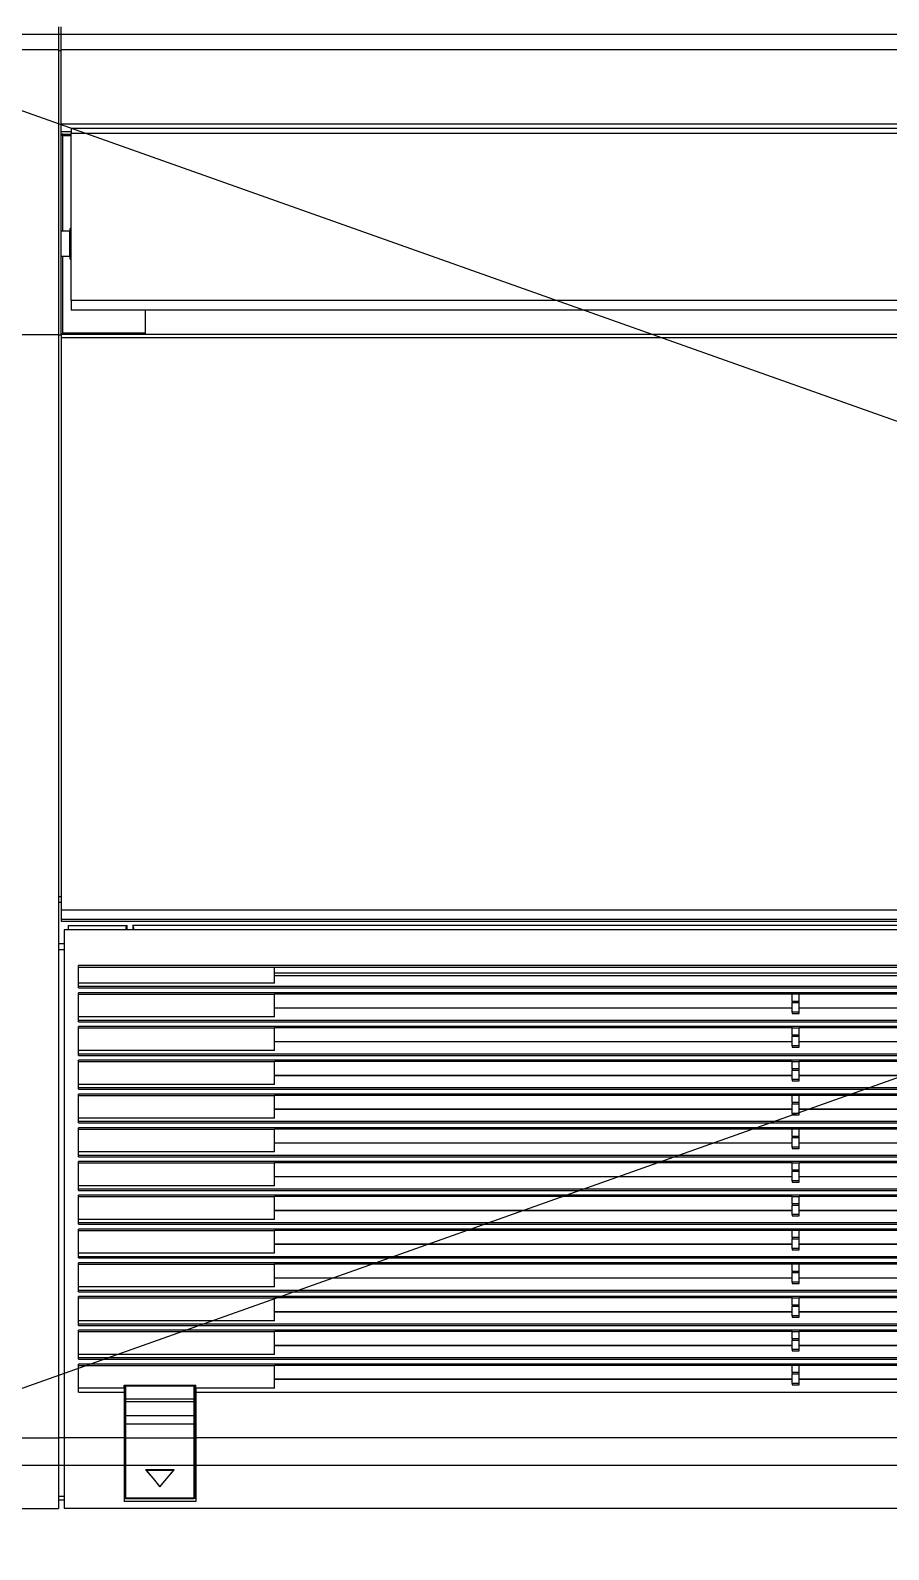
# Model space of a CAD drawing. Header units: millimetres. Extents: x 512 to 764439, y -71 to 559481.
# Drawn here: x 507456 to 507756, y 266164 to 266694 of the extents above; entities that cross this region are included whole.
import ezdxf

# ---------------------------------------------------------------- set-up
doc = ezdxf.new("R2010")
doc.units = ezdxf.units.MM
doc.header["$LTSCALE"] = 50
doc.layers.add('.', color=8, linetype='Continuous')
doc.layers.add('_0', color=7, linetype='Continuous')

# ---------------------------------------------------------------- blocks, each defined once
blk = doc.blocks.new('DFDSF')
at = {"layer": '.', "ltscale": 2, "transparency": 33554559}
h = blk.add_hatch(color=8, dxfattribs=at)
h.dxf.hatch_style = 1
h.paths.add_polyline_path([(338341.24, 81981.08), (336641.24, 81981.08), (336641.24, 81781.08), (337741.24, 81781.08), (337741.24, 80281.08), (336886.24, 80281.08), (336886.24, 80081.08), (337741.24, 80081.08), (337741.24, 75921.08), (337281.24, 75921.08), (337281.24, 75721.08), (337941.24, 75721.08), (337941.24, 76011.08), (338391.24, 76011.08), (338391.24, 76057.98), (338391.24, 76211.08), (337941.24, 76211.08), (337941.24, 80081.08), (338341.24, 80081.08)])
h.paths.add_polyline_path([(338141.24, 80881.08), (337941.24, 80881.08), (337941.24, 81781.08), (338141.24, 81781.08)], flags=16)
h.paths.add_polyline_path([(338141.24, 80681.08), (338141.24, 80281.08), (337941.24, 80281.08), (337941.24, 80681.08)], flags=16)
h.paths.add_polyline_path([(339996.24, 80203.58), (339796.24, 80203.58), (339796.24, 80081.08), (339796.24, 78761.08), (339996.24, 78761.08)])
h.paths.add_polyline_path([(331166.24, 70151.08), (330766.24, 70151.08), (330766.24, 69951.08), (331366.24, 69951.08), (331366.24, 74251.08), (331166.24, 74251.08), (331166.24, 74055.52)])
h.paths.add_polyline_path([(336200.68, 78532.82), (336200.68, 79213.86), (335786.98, 79213.86), (335786.98, 78532.82)], flags=9)
h.paths.add_polyline_path([(333543.07, 77829.64), (334224.11, 77829.64), (334224.11, 78243.33), (333543.07, 78243.33)], flags=9)
h.paths.add_polyline_path([(337703.67, 74502.9), (337703.67, 75183.95), (337289.97, 75183.95), (337289.97, 74502.9)], flags=9)
h.paths.add_polyline_path([(331162.07, 74502.9), (331162.07, 75183.95), (330748.37, 75183.95), (330748.37, 74502.9)], flags=9)
h.paths.add_polyline_path([(336260.64, 76774.42), (336260.64, 77267.02), (335846.94, 77267.02), (335846.94, 76774.42)], flags=9)
h.paths.add_polyline_path([(334913.91, 79384.12), (334913.91, 79876.73), (334500.22, 79876.73), (334500.22, 79384.12)], flags=9)
h.paths.add_polyline_path([(329011.78, 71740.43), (329489.29, 71740.43), (329489.29, 72021.61), (329011.78, 72021.61)], flags=9)
h.paths.add_polyline_path([(336400.93, 79956.38), (336699.32, 79956.38), (336699.32, 80077.5), (336400.93, 80077.5)], flags=9)
h.paths.add_polyline_path([(338695.29, 81081.34), (339421.12, 81081.34), (339421.12, 81298.26), (338695.29, 81298.26)], flags=9)
h.paths.add_polyline_path([(336820.73, 78057.06), (337362.84, 78057.06), (337362.84, 78178.19), (336820.73, 78178.19)], flags=25)
h.paths.add_polyline_path([(332573.54, 80085.67), (332573.54, 80472.68), (332452.41, 80472.68), (332452.41, 80085.67)], flags=9)
h.paths.add_polyline_path([(332681.96, 81037.46), (332681.96, 81616.61), (332452.33, 81616.61), (332452.33, 81037.46)], flags=9)
h.paths.add_polyline_path([(327279.73, 75623.69), (328005.56, 75623.69), (328005.56, 75840.6), (327279.73, 75840.6)], flags=9)
h.paths.add_polyline_path([(334863.28, 79512.14), (336051.66, 79512.14), (336051.66, 79766.86), (334863.28, 79766.86)], flags=9)
h.paths.add_polyline_path([(329176.76, 70568.83), (329756.26, 70568.83), (329756.26, 70804.72), (329176.76, 70804.72)], flags=9)
h.paths.add_polyline_path([(333507.75, 69233.91), (334696.14, 69233.91), (334696.14, 69488.63), (333507.75, 69488.63)], flags=9)
h.paths.add_polyline_path([(340816.64, 69233.91), (342005.02, 69233.91), (342005.02, 69488.63), (340816.64, 69488.63)], flags=9)
h.paths.add_polyline_path([(333634.52, 79165.14), (333999.09, 79165.14), (333999.09, 79348.48), (333634.52, 79348.48)], flags=9)
h.paths.add_polyline_path([(333962.6, 80090.54), (334586.11, 80090.54), (334586.11, 80239.63), (333962.6, 80239.63)], flags=9)
h.paths.add_polyline_path([(334060.9, 75436.51), (335408.1, 75436.51), (335408.1, 75619.86), (334060.9, 75619.86)], flags=9)
h.paths.add_polyline_path([(331366.51, 68772.88), (332548.05, 68772.88), (332548.05, 69008.76), (331366.51, 69008.76)], flags=9)
h.paths.add_polyline_path([(334774.33, 77718.74), (335343.74, 77718.74), (335343.74, 78003.77), (334774.33, 78003.77)], flags=9)
h.paths.add_polyline_path([(335953.65, 79875.26), (336320.9, 79875.26), (336320.9, 80024.35), (335953.65, 80024.35)], flags=9)
h.paths.add_polyline_path([(333460.9, 76854.3), (333764.71, 76854.3), (333764.71, 77007.09), (333460.9, 77007.09)], flags=9)
h.paths.add_polyline_path([(333091.08, 76542.58), (333394.88, 76542.58), (333394.88, 76695.37), (333091.08, 76695.37)], flags=9)
h.paths.add_polyline_path([(332969.79, 79053.3), (333100.67, 79053.3), (333100.67, 79206.08), (332969.79, 79206.08)], flags=9)
h.paths.add_polyline_path([(332884.39, 77770.44), (333188.19, 77770.44), (333188.19, 77923.23), (332884.39, 77923.23)], flags=9)
h.paths.add_polyline_path([(332836.58, 78524.45), (333230.82, 78524.45), (333230.82, 78677.24), (332836.58, 78677.24)], flags=9)
h.paths.add_polyline_path([(329027.39, 69208.3), (329838.73, 69208.3), (329838.73, 69493.32), (329027.39, 69493.32)], flags=9)
h.paths.add_polyline_path([(333408.3, 81268.83), (334219.64, 81268.83), (334219.64, 81553.85), (333408.3, 81553.85)], flags=9)
h.paths.add_polyline_path([(336706.94, 80756.21), (336706.94, 81151.43), (336537.68, 81151.43), (336537.68, 80756.21)], flags=9)
h.paths.add_polyline_path([(336759.64, 81121.64), (336759.64, 81407.74), (336590.39, 81407.74), (336590.39, 81121.64)], flags=9)
h.paths.add_polyline_path([(328331.96, 78371.21), (328331.96, 78766.43), (328162.71, 78766.43), (328162.71, 78371.21)], flags=9)
h.paths.add_polyline_path([(328384.82, 78736.5), (328384.82, 79022.89), (328214.68, 79022.89), (328214.68, 78736.5)], flags=9)
h.paths.add_polyline_path([(338932.42, 71242.57), (339326.66, 71242.57), (339326.66, 71395.36), (338932.42, 71395.36)], flags=9)
h.paths.add_polyline_path([(341434.51, 74226.22), (341828.75, 74226.22), (341828.75, 74379.01), (341434.51, 74379.01)], flags=9)
h.paths.add_polyline_path([(337702.21, 71296.68), (338108.79, 71296.68), (338108.79, 71577.86), (337702.21, 71577.86)], flags=9)
h.paths.add_polyline_path([(340786.34, 71296.68), (341192.92, 71296.68), (341192.92, 71577.86), (340786.34, 71577.86)], flags=9)
h.paths.add_polyline_path([(330938.03, 77966.17), (331344.61, 77966.17), (331344.61, 78247.36), (330938.03, 78247.36)], flags=9)
h.paths.add_polyline_path([(333628.17, 71737.23), (334197.58, 71737.23), (334197.58, 72022.25), (333628.17, 72022.25)], flags=9)
h.paths.add_polyline_path([(327958.18, 69261.85), (328352.42, 69261.85), (328352.42, 69414.63), (327958.18, 69414.63)], flags=9)
h.paths.add_polyline_path([(327409.82, 71898.32), (327804.05, 71898.32), (327804.05, 72051.1), (327409.82, 72051.1)], flags=9)
h.paths.add_polyline_path([(327434.77, 74896.22), (327829.01, 74896.22), (327829.01, 75049), (327434.77, 75049)], flags=9)
h.paths.add_polyline_path([(327440.53, 77323.95), (327756.61, 77323.95), (327756.61, 77476.74), (327440.53, 77476.74)], flags=9)
h.paths.add_polyline_path([(327478.89, 76542.58), (327782.69, 76542.58), (327782.69, 76695.37), (327478.89, 76695.37)], flags=9)
h.paths.add_polyline_path([(341178.28, 75772.24), (341178.28, 75148.47), (341329.64, 75148.47), (341329.64, 75772.24)], flags=9)
h.paths.add_polyline_path([(341233.66, 75866.21), (341233.66, 76261.43), (341064.41, 76261.43), (341064.41, 75866.21)], flags=9)
h.paths.add_polyline_path([(341286.52, 76231.5), (341286.52, 76517.89), (341116.37, 76517.89), (341116.37, 76231.5)], flags=9)
h.paths.add_polyline_path([(339403.94, 77086.21), (339403.94, 77481.43), (339234.68, 77481.43), (339234.68, 77086.21)], flags=9)
h.paths.add_polyline_path([(339456.2, 77438.21), (339456.2, 77723.41), (339289.62, 77723.41), (339289.62, 77438.21)], flags=9)
h.paths.add_polyline_path([(328179.97, 78337.21), (328179.97, 77751.1), (328331.33, 77751.1), (328331.33, 78337.21)], flags=9)
h.paths.add_polyline_path([(338414.53, 77089.53), (339135.19, 77089.53), (339135.19, 77242.31), (338414.53, 77242.31)], flags=9)
h.paths.add_polyline_path([(338683.45, 77496.64), (338987.26, 77496.64), (338987.26, 77649.42), (338683.45, 77649.42)], flags=9)
h.paths.add_polyline_path([(340029.29, 76679.8), (340333.1, 76679.8), (340333.1, 76832.58), (340029.29, 76832.58)], flags=9)
h.paths.add_polyline_path([(338380.89, 78083.21), (339011.11, 78083.21), (339011.11, 78235.99), (338380.89, 78235.99)], flags=9)
h.paths.add_polyline_path([(338414.53, 79235.97), (339135.19, 79235.97), (339135.19, 79388.76), (338414.53, 79388.76)], flags=9)
h.paths.add_polyline_path([(327245.71, 80105.15), (327559.18, 80105.15), (327559.18, 80280.35), (327245.71, 80280.35)], flags=9)
h.paths.add_polyline_path([(327265.67, 79299.05), (327538.29, 79299.05), (327538.29, 79477.29), (327265.67, 79477.29)], flags=9)
h.paths.add_polyline_path([(342110.35, 76479.43), (342423.82, 76479.43), (342423.82, 76654.63), (342110.35, 76654.63)], flags=9)
h = blk.add_hatch(color=8, dxfattribs=at)
h.dxf.hatch_style = 1
h.paths.add_polyline_path([(336646.24, 74251.08), (336446.24, 74251.08), (336446.24, 68796.08), (336446.24, 68796.08), (336446.24, 68673.58), (336446.24, 68673.58), (336446.24, 68551.08), (336646.24, 68551.08), (336646.24, 68673.58), (336646.24, 68796.08)])
h.paths.add_polyline_path([(333337.76, 69143.57), (333337.76, 69636.18), (332924.07, 69636.18), (332924.07, 69143.57)], flags=9)
h.paths.add_polyline_path([(329011.78, 71740.43), (329489.29, 71740.43), (329489.29, 72021.61), (329011.78, 72021.61)], flags=9)
h.paths.add_polyline_path([(336400.93, 79956.38), (336699.32, 79956.38), (336699.32, 80077.5), (336400.93, 80077.5)], flags=9)
h.paths.add_polyline_path([(338695.29, 81081.34), (339421.12, 81081.34), (339421.12, 81298.26), (338695.29, 81298.26)], flags=9)
h.paths.add_polyline_path([(336820.73, 78057.06), (337362.84, 78057.06), (337362.84, 78178.19), (336820.73, 78178.19)], flags=9)
h.paths.add_polyline_path([(332573.54, 80085.67), (332573.54, 80472.68), (332452.41, 80472.68), (332452.41, 80085.67)], flags=9)
h.paths.add_polyline_path([(332681.96, 81037.46), (332681.96, 81616.61), (332452.33, 81616.61), (332452.33, 81037.46)], flags=9)
h.paths.add_polyline_path([(327279.73, 75623.69), (328005.56, 75623.69), (328005.56, 75840.6), (327279.73, 75840.6)], flags=9)
h.paths.add_polyline_path([(334863.28, 79512.14), (336051.66, 79512.14), (336051.66, 79766.86), (334863.28, 79766.86)], flags=9)
h.paths.add_polyline_path([(329176.76, 70568.83), (329756.26, 70568.83), (329756.26, 70804.72), (329176.76, 70804.72)], flags=9)
h.paths.add_polyline_path([(333507.75, 69233.91), (334696.14, 69233.91), (334696.14, 69488.63), (333507.75, 69488.63)], flags=9)
h.paths.add_polyline_path([(340375.96, 69233.91), (341564.34, 69233.91), (341564.34, 69488.63), (340375.96, 69488.63)], flags=9)
h.paths.add_polyline_path([(333634.52, 79165.14), (333999.09, 79165.14), (333999.09, 79348.48), (333634.52, 79348.48)], flags=9)
h.paths.add_polyline_path([(333962.6, 80090.54), (334586.11, 80090.54), (334586.11, 80239.63), (333962.6, 80239.63)], flags=9)
h.paths.add_polyline_path([(334060.9, 75436.51), (335408.1, 75436.51), (335408.1, 75619.86), (334060.9, 75619.86)], flags=9)
h.paths.add_polyline_path([(331366.51, 68772.88), (332548.05, 68772.88), (332548.05, 69008.76), (331366.51, 69008.76)], flags=9)
h.paths.add_polyline_path([(334774.33, 77718.74), (335343.74, 77718.74), (335343.74, 78003.77), (334774.33, 78003.77)], flags=9)
h.paths.add_polyline_path([(335953.65, 79875.26), (336320.9, 79875.26), (336320.9, 80024.35), (335953.65, 80024.35)], flags=9)
h.paths.add_polyline_path([(333460.9, 76854.3), (333764.71, 76854.3), (333764.71, 77007.09), (333460.9, 77007.09)], flags=9)
h.paths.add_polyline_path([(333091.08, 76542.58), (333394.88, 76542.58), (333394.88, 76695.37), (333091.08, 76695.37)], flags=9)
h.paths.add_polyline_path([(332969.79, 79053.3), (333100.67, 79053.3), (333100.67, 79206.08), (332969.79, 79206.08)], flags=9)
h.paths.add_polyline_path([(332884.39, 77770.44), (333188.19, 77770.44), (333188.19, 77923.23), (332884.39, 77923.23)], flags=9)
h.paths.add_polyline_path([(332836.58, 78524.45), (333230.82, 78524.45), (333230.82, 78677.24), (332836.58, 78677.24)], flags=9)
h.paths.add_polyline_path([(329027.39, 69208.3), (329838.73, 69208.3), (329838.73, 69493.32), (329027.39, 69493.32)], flags=9)
h.paths.add_polyline_path([(333408.3, 81268.83), (334219.64, 81268.83), (334219.64, 81553.85), (333408.3, 81553.85)], flags=9)
h.paths.add_polyline_path([(336706.94, 80756.21), (336706.94, 81151.43), (336537.68, 81151.43), (336537.68, 80756.21)], flags=9)
h.paths.add_polyline_path([(336759.64, 81121.64), (336759.64, 81407.74), (336590.39, 81407.74), (336590.39, 81121.64)], flags=9)
h.paths.add_polyline_path([(328331.96, 78371.21), (328331.96, 78766.43), (328162.71, 78766.43), (328162.71, 78371.21)], flags=9)
h.paths.add_polyline_path([(328384.82, 78736.5), (328384.82, 79022.89), (328214.68, 79022.89), (328214.68, 78736.5)], flags=9)
h.paths.add_polyline_path([(338932.42, 71242.57), (339326.66, 71242.57), (339326.66, 71395.36), (338932.42, 71395.36)], flags=9)
h.paths.add_polyline_path([(341434.51, 74226.22), (341828.75, 74226.22), (341828.75, 74379.01), (341434.51, 74379.01)], flags=9)
h.paths.add_polyline_path([(337702.21, 71296.68), (338108.79, 71296.68), (338108.79, 71577.86), (337702.21, 71577.86)], flags=9)
h.paths.add_polyline_path([(340786.34, 71296.68), (341192.92, 71296.68), (341192.92, 71577.86), (340786.34, 71577.86)], flags=9)
h.paths.add_polyline_path([(330938.03, 77966.17), (331344.61, 77966.17), (331344.61, 78247.36), (330938.03, 78247.36)], flags=9)
h.paths.add_polyline_path([(333628.17, 71737.23), (334197.58, 71737.23), (334197.58, 72022.25), (333628.17, 72022.25)], flags=9)
h.paths.add_polyline_path([(327958.18, 69261.85), (328352.42, 69261.85), (328352.42, 69414.63), (327958.18, 69414.63)], flags=9)
h.paths.add_polyline_path([(327409.82, 71898.32), (327804.05, 71898.32), (327804.05, 72051.1), (327409.82, 72051.1)], flags=9)
h.paths.add_polyline_path([(327434.77, 74896.22), (327829.01, 74896.22), (327829.01, 75049), (327434.77, 75049)], flags=9)
h.paths.add_polyline_path([(327440.53, 77323.95), (327756.61, 77323.95), (327756.61, 77476.74), (327440.53, 77476.74)], flags=9)
h.paths.add_polyline_path([(327478.89, 76542.58), (327782.69, 76542.58), (327782.69, 76695.37), (327478.89, 76695.37)], flags=9)
h.paths.add_polyline_path([(341178.28, 75772.24), (341178.28, 75148.47), (341329.64, 75148.47), (341329.64, 75772.24)], flags=9)
h.paths.add_polyline_path([(341233.66, 75866.21), (341233.66, 76261.43), (341064.41, 76261.43), (341064.41, 75866.21)], flags=9)
h.paths.add_polyline_path([(341286.52, 76231.5), (341286.52, 76517.89), (341116.37, 76517.89), (341116.37, 76231.5)], flags=9)
h.paths.add_polyline_path([(339403.94, 77086.21), (339403.94, 77481.43), (339234.68, 77481.43), (339234.68, 77086.21)], flags=9)
h.paths.add_polyline_path([(339456.2, 77438.21), (339456.2, 77723.41), (339289.62, 77723.41), (339289.62, 77438.21)], flags=9)
h.paths.add_polyline_path([(328179.97, 78337.21), (328179.97, 77751.1), (328331.33, 77751.1), (328331.33, 78337.21)], flags=9)
h.paths.add_polyline_path([(338414.53, 77089.53), (339135.19, 77089.53), (339135.19, 77242.31), (338414.53, 77242.31)], flags=9)
h.paths.add_polyline_path([(338683.45, 77496.64), (338987.26, 77496.64), (338987.26, 77649.42), (338683.45, 77649.42)], flags=9)
h.paths.add_polyline_path([(340029.29, 76679.8), (340333.1, 76679.8), (340333.1, 76832.58), (340029.29, 76832.58)], flags=9)
h.paths.add_polyline_path([(338380.89, 78083.21), (339011.11, 78083.21), (339011.11, 78235.99), (338380.89, 78235.99)], flags=9)
h.paths.add_polyline_path([(338414.53, 79235.97), (339135.19, 79235.97), (339135.19, 79388.76), (338414.53, 79388.76)], flags=9)
h.paths.add_polyline_path([(327245.71, 80105.15), (327559.18, 80105.15), (327559.18, 80280.35), (327245.71, 80280.35)], flags=9)
h.paths.add_polyline_path([(327265.67, 79299.05), (327538.29, 79299.05), (327538.29, 79477.29), (327265.67, 79477.29)], flags=9)
h.paths.add_polyline_path([(342110.35, 76479.43), (342423.82, 76479.43), (342423.82, 76654.63), (342110.35, 76654.63)], flags=9)
blk = doc.blocks.new('SDFSFDSF')
at = {"color": 8}
for p, q in [((322329.32, 79815.29), (322329.32, 79707.79)), ((322353.95, 79815.29), (322353.95, 79707.79)), ((322739.32, 79815.29), (322739.32, 79707.79)), ((322838.9, 79815.29), (322838.9, 79707.79)), ((322331.75, 79707.79), (322329.32, 79707.79)), ((322329.32, 79091.79), (322329.32, 79705.79)), ((322331.75, 79705.79), (322329.32, 79705.79)), ((322334.65, 79707.79), (322331.75, 79707.79)), ((322334.65, 79705.79), (322331.75, 79705.79)), ((322332.32, 79707.79), (322332.32, 79705.79)), ((322333.44, 79705.79), (322333.44, 79707.79)), ((322337.97, 79707.79), (322334.65, 79707.79)), ((322337.97, 79705.79), (322334.65, 79705.79)), ((322341.63, 79707.79), (322337.97, 79707.79)), ((322341.63, 79705.79), (322337.97, 79705.79)), ((322345.57, 79707.79), (322341.63, 79707.79)), ((322345.57, 79705.79), (322341.63, 79705.79)), ((322349.71, 79707.79), (322345.57, 79707.79)), ((322349.71, 79705.79), (322345.57, 79705.79)), ((322353.95, 79707.79), (322349.71, 79707.79)), ((322353.95, 79705.79), (322349.71, 79705.79)), ((322739.32, 79707.79), (322353.95, 79707.79)), ((322353.95, 79684.79), (322353.95, 79705.79)), ((322531.41, 79705.79), (322353.95, 79705.79)), ((322354.03, 79707.79), (322354.03, 79705.79)), ((322524.58, 79707.79), (322524.58, 79705.79)), ((322526.46, 79705.79), (322526.46, 79707.79)), ((322531.41, 79091.79), (322531.41, 79705.79)), ((322531.41, 79704.29), (322532.15, 79704.29)), ((322532.15, 79704.29), (322532.91, 79704.29)), ((322532.91, 79704.29), (322532.91, 79683.79)), ((322534.41, 79706.79), (322534.41, 78475.79)), ((322534.56, 79706.79), (322534.41, 79706.79)), ((322534.99, 79706.79), (322534.56, 79706.79)), ((322534.99, 78475.79), (322534.99, 79706.79)), ((322538.41, 79706.79), (322534.99, 79706.79)), ((322538.41, 79706.79), (322538.41, 78475.79)), ((322738.28, 79706.79), (322538.41, 79706.79)), ((322541.11, 79707.79), (322541.11, 79706.79)), ((322542.89, 79706.79), (322542.89, 79707.79)), ((322738.28, 79706.79), (322738.28, 78475.79)), ((322739.01, 79706.79), (322738.28, 79706.79)), ((322739.32, 79706.79), (322739.01, 79706.79)), ((322739.2, 79707.79), (322739.2, 79706.79)), ((322838.9, 79707.79), (322739.32, 79707.79)), ((322739.32, 79706.79), (322812.82, 79706.79)), ((322739.32, 78475.79), (322739.32, 79706.79)), ((322739.47, 79706.64), (322739.32, 79706.79)), ((322739.82, 79706.29), (322739.47, 79706.64)), ((322739.82, 79677.29), (322739.82, 79706.29)), ((322739.82, 79706.29), (322766.55, 79706.29)), ((322747.82, 78479.29), (322747.82, 79703.29)), ((322748.43, 79703.29), (322747.82, 79703.29)), ((322749.7, 79703.29), (322748.43, 79703.29)), ((322751.27, 79703.29), (322749.7, 79703.29)), ((322751.27, 78479.29), (322751.27, 79703.29)), ((322751.27, 79703.29), (322809.64, 79703.29)), ((322766.32, 79703.79), (322766.05, 79703.79)), ((322767.1, 79703.79), (322766.32, 79703.79)), ((322766.55, 79703.89), (322766.55, 79706.79)), ((322767.09, 79703.89), (322766.55, 79703.89)), ((322768.59, 79703.89), (322767.09, 79703.89)), ((322768.31, 79703.79), (322767.1, 79703.79)), ((322769.96, 79703.79), (322768.31, 79703.79)), ((322770.06, 79703.89), (322768.59, 79703.89)), ((322771.74, 79703.79), (322769.96, 79703.79)), ((322771.67, 79703.89), (322770.06, 79703.89)), ((322773.19, 79703.89), (322771.67, 79703.89)), ((322773.43, 79703.79), (322771.74, 79703.79)), ((322774.44, 79703.89), (322773.19, 79703.89)), ((322774.82, 79703.79), (322773.43, 79703.79)), ((322775.26, 79703.89), (322774.44, 79703.89)), ((322775.73, 79703.79), (322774.82, 79703.79)), ((322775.55, 79703.89), (322775.26, 79703.89)), ((322775.55, 79706.79), (322775.55, 79703.89)), ((322775.55, 79706.29), (322808.82, 79706.29)), ((322776.05, 79703.79), (322775.73, 79703.79)), ((322808.82, 79706.64), (322808.82, 79706.79)), ((322808.87, 79706.79), (322808.82, 79706.79)), ((322808.82, 79706.29), (322808.82, 79706.64)), ((322808.82, 79706.29), (322808.82, 79703.29)), ((322808.82, 79706.29), (322809.18, 79706.29)), ((322808.93, 79706.78), (322808.87, 79706.79)), ((322809, 79706.76), (322808.93, 79706.78)), ((322809.07, 79706.73), (322809, 79706.76)), ((322809.1, 79706.7), (322809.07, 79706.73)), ((322809.14, 79706.67), (322809.1, 79706.7)), ((322809.18, 79706.64), (322809.14, 79706.67)), ((322809.22, 79706.59), (322809.18, 79706.64)), ((322809.18, 79706.29), (322809.32, 79706.29)), ((322809.26, 79706.54), (322809.22, 79706.59)), ((322809.29, 79706.47), (322809.26, 79706.54)), ((322809.3, 79706.43), (322809.29, 79706.47)), ((322809.31, 79706.38), (322809.3, 79706.43)), ((322809.32, 79706.34), (322809.31, 79706.38)), ((322809.32, 79706.29), (322809.32, 79706.34)), ((322809.32, 79706.29), (322809.32, 79703.27)), ((322809.64, 79703.29), (322809.64, 78479.29)), ((322810.84, 79703.29), (322809.64, 79703.29)), ((322810.25, 79706.79), (322810.25, 79703.28)), ((322811.32, 79703.29), (322810.84, 79703.29)), ((322811.32, 78479.29), (322811.32, 79703.29)), ((322812.82, 79706.79), (322838.9, 79706.79)), ((322812.82, 78475.79), (322812.82, 79706.79)), ((322838.58, 79707.79), (322838.58, 79706.79)), ((322842.96, 79707.79), (322838.9, 79707.79)), ((322838.9, 79706.79), (322838.9, 78475.79)), ((322838.9, 79706.79), (322842.96, 79706.79)), ((322846.86, 79707.79), (322842.96, 79707.79)), ((322842.96, 79706.79), (322846.86, 79706.79)), ((322369.93, 79700.79), (322369.93, 79684.79)), ((322369.93, 79700.79), (322379.74, 79700.79)), ((322371.3, 79684.79), (322371.3, 79700.79)), ((322379.26, 79700.79), (322379.26, 79632.29)), ((322379.74, 79097.79), (322379.74, 79700.79)), ((322381.42, 79700.79), (322381.42, 79097.79)), ((322381.42, 79700.79), (322391.53, 79700.79)), ((322381.87, 79097.79), (322381.87, 79700.79)), ((322383.09, 79632.29), (322383.09, 79700.79)), ((322391.05, 79700.79), (322391.05, 79632.29)), ((322391.53, 79097.79), (322391.53, 79700.79)), ((322393.21, 79700.79), (322393.21, 79097.79)), ((322393.21, 79700.79), (322403.32, 79700.79)), ((322393.66, 79097.79), (322393.66, 79700.79)), ((322394.88, 79632.29), (322394.88, 79700.79)), ((322402.84, 79700.79), (322402.84, 79632.29)), ((322403.32, 79097.79), (322403.32, 79700.79)), ((322405, 79700.79), (322405, 79097.79)), ((322405, 79700.79), (322415.11, 79700.79)), ((322405.45, 79097.79), (322405.45, 79700.79)), ((322406.67, 79632.29), (322406.67, 79700.79)), ((322414.63, 79700.79), (322414.63, 79632.29)), ((322415.11, 79097.79), (322415.11, 79700.79)), ((322416.79, 79700.79), (322416.79, 79097.79)), ((322416.79, 79700.79), (322426.9, 79700.79)), ((322417.24, 79097.79), (322417.24, 79700.79)), ((322418.46, 79632.29), (322418.46, 79700.79)), ((322426.42, 79700.79), (322426.42, 79632.29)), ((322426.9, 79097.79), (322426.9, 79700.79)), ((322428.58, 79700.79), (322428.58, 79097.79)), ((322428.58, 79700.79), (322438.69, 79700.79)), ((322429.04, 79097.79), (322429.04, 79700.79)), ((322430.25, 79632.29), (322430.25, 79700.79)), ((322438.21, 79700.79), (322438.21, 79632.29)), ((322438.69, 79097.79), (322438.69, 79700.79)), ((322440.37, 79700.79), (322440.37, 79097.79)), ((322440.37, 79700.79), (322450.48, 79700.79)), ((322440.83, 79097.79), (322440.83, 79700.79)), ((322442.04, 79632.29), (322442.04, 79700.79)), ((322450, 79700.79), (322450, 79632.29)), ((322450.48, 79097.79), (322450.48, 79700.79)), ((322452.16, 79700.79), (322452.16, 79097.79)), ((322452.16, 79700.79), (322462.27, 79700.79)), ((322452.62, 79097.79), (322452.62, 79700.79)), ((322453.83, 79632.29), (322453.83, 79700.79)), ((322461.79, 79700.79), (322461.79, 79632.29)), ((322462.27, 79097.79), (322462.27, 79700.79)), ((322463.95, 79700.79), (322463.95, 79097.79)), ((322463.95, 79700.79), (322474.06, 79700.79)), ((322464.41, 79097.79), (322464.41, 79700.79)), ((322465.62, 79632.29), (322465.62, 79700.79)), ((322473.58, 79700.79), (322473.58, 79632.29)), ((322474.06, 79097.79), (322474.06, 79700.79)), ((322475.74, 79700.79), (322475.74, 79097.79)), ((322475.74, 79700.79), (322485.85, 79700.79)), ((322476.2, 79097.79), (322476.2, 79700.79)), ((322477.41, 79632.29), (322477.41, 79700.79)), ((322485.37, 79700.79), (322485.37, 79632.29)), ((322485.85, 79097.79), (322485.85, 79700.79)), ((322487.53, 79700.79), (322487.53, 79097.79)), ((322487.53, 79700.79), (322497.64, 79700.79)), ((322487.99, 79097.79), (322487.99, 79700.79)), ((322489.2, 79632.29), (322489.2, 79700.79)), ((322497.16, 79700.79), (322497.16, 79632.29)), ((322497.64, 79097.79), (322497.64, 79700.79)), ((322499.32, 79700.79), (322499.32, 79097.79)), ((322499.32, 79700.79), (322509.43, 79700.79)), ((322499.78, 79097.79), (322499.78, 79700.79)), ((322500.99, 79632.29), (322500.99, 79700.79)), ((322508.95, 79700.79), (322508.95, 79632.29)), ((322509.43, 79097.79), (322509.43, 79700.79)), ((322511.11, 79700.79), (322511.11, 79097.79)), ((322511.11, 79700.79), (322518.9, 79700.79)), ((322511.57, 79097.79), (322511.57, 79700.79)), ((322512.78, 79632.29), (322512.78, 79700.79)), ((322518.42, 79700.79), (322518.42, 79097.79)), ((322518.9, 79097.79), (322518.9, 79700.79)), ((322331.74, 79659.79), (322331.74, 79684.79)), ((322334.64, 79684.79), (322331.74, 79684.79)), ((322332.74, 79684.19), (322332.74, 79660.39)), ((322332.74, 79684.19), (322332.77, 79684.19)), ((322332.77, 79684.19), (322332.87, 79684.19)), ((322332.87, 79684.19), (322332.98, 79684.54)), ((322332.87, 79660.39), (322332.87, 79684.19)), ((322332.87, 79684.19), (322335.72, 79684.19)), ((322332.98, 79684.54), (322333.24, 79684.69)), ((322336.05, 79684.69), (322333.24, 79684.69)), ((322337.96, 79684.79), (322334.64, 79684.79)), ((322335.72, 79684.19), (322338.92, 79684.19)), ((322339.19, 79684.69), (322336.05, 79684.69)), ((322341.63, 79684.79), (322337.96, 79684.79)), ((322338.92, 79684.19), (322342.41, 79684.19)), ((322342.62, 79684.69), (322339.19, 79684.69)), ((322345.57, 79684.79), (322341.63, 79684.79)), ((322342.41, 79684.19), (322346.12, 79684.19)), ((322346.27, 79684.69), (322342.62, 79684.69)), ((322345.19, 79684.69), (322345.29, 79684.79)), ((322349.71, 79684.79), (322345.57, 79684.79)), ((322346.12, 79684.19), (322349.99, 79684.19)), ((322350.08, 79684.69), (322346.27, 79684.69)), ((322347.59, 79684.79), (322347.59, 79684.69)), ((322353.95, 79684.79), (322349.71, 79684.79)), ((322349.99, 79684.19), (322353.95, 79684.19)), ((322353.97, 79684.69), (322350.08, 79684.69)), ((322352.59, 79684.69), (322352.59, 79684.79)), ((322369.93, 79684.79), (322353.95, 79684.79)), ((322353.95, 79684.19), (322353.96, 79684.54)), ((322353.95, 79684.19), (322353.95, 79660.39)), ((322353.95, 79684.19), (322356.03, 79684.19)), ((322353.96, 79684.54), (322353.97, 79684.69)), ((322355.7, 79684.69), (322353.97, 79684.69)), ((322354.59, 79684.79), (322354.59, 79684.69)), ((322357.25, 79684.69), (322355.7, 79684.69)), ((322356.03, 79684.19), (322357.76, 79684.19)), ((322358.5, 79684.69), (322357.25, 79684.69)), ((322357.76, 79684.19), (322358.86, 79684.19)), ((322359.33, 79684.69), (322358.5, 79684.69)), ((322358.86, 79684.19), (322359, 79684.54)), ((322358.86, 79684.19), (322358.86, 79660.39)), ((322358.86, 79684.19), (322359.96, 79684.19)), ((322359, 79684.54), (322359.33, 79684.69)), ((322360.25, 79684.69), (322359.33, 79684.69)), ((322359.96, 79684.19), (322361.68, 79684.19)), ((322361.68, 79684.69), (322360.25, 79684.69)), ((322366.6, 79684.69), (322361.68, 79684.69)), ((322361.68, 79684.69), (322361.68, 79684.54)), ((322361.68, 79684.54), (322361.68, 79684.19)), ((322361.68, 79660.39), (322361.68, 79684.19)), ((322361.68, 79684.19), (322366.6, 79684.19)), ((322366.85, 79684.69), (322366.6, 79684.69)), ((322366.6, 79684.69), (322366.6, 79684.54)), ((322366.6, 79684.54), (322366.6, 79684.19)), ((322366.6, 79684.19), (322366.6, 79660.39)), ((322366.6, 79684.19), (322367.11, 79684.19)), ((322367.04, 79684.69), (322366.85, 79684.69)), ((322371.51, 79684.69), (322367.04, 79684.69)), ((322367.04, 79684.69), (322367.35, 79684.54)), ((322367.11, 79684.19), (322367.47, 79684.19)), ((322367.35, 79684.54), (322367.47, 79684.19)), ((322367.47, 79660.39), (322367.47, 79684.19)), ((322367.47, 79684.19), (322372.09, 79684.19)), ((322371.3, 79684.79), (322369.93, 79684.79)), ((322371.3, 79684.79), (322372.3, 79684.79)), ((322371.92, 79684.54), (322371.51, 79684.69)), ((322372.09, 79684.19), (322371.92, 79684.54)), ((322372.09, 79684.19), (322372.09, 79660.39)), ((322372.3, 79684.79), (322372.3, 79659.79)), ((322531.41, 79684.24), (322532.68, 79683.94)), ((322531.41, 79683.79), (322532.15, 79683.79)), ((322532.15, 79681.79), (322531.41, 79681.79)), ((322532.15, 79683.79), (322532.91, 79683.79)), ((322532.91, 79681.79), (322532.15, 79681.79)), ((322532.39, 79681.54), (322532.48, 79681.57)), ((322532.48, 79681.57), (322532.57, 79681.6)), ((322532.57, 79681.6), (322532.63, 79681.62)), ((322532.63, 79681.62), (322532.7, 79681.64)), ((322532.68, 79683.94), (322532.73, 79683.92)), ((322532.7, 79681.64), (322532.74, 79681.66)), ((322532.73, 79683.92), (322532.77, 79683.9)), ((322532.74, 79681.66), (322532.78, 79681.68)), ((322532.77, 79683.9), (322532.8, 79683.89)), ((322532.78, 79681.68), (322532.8, 79681.69)), ((322532.8, 79683.89), (322532.83, 79683.88)), ((322532.8, 79681.69), (322532.83, 79681.7)), ((322532.83, 79683.88), (322532.86, 79683.86)), ((322532.83, 79681.7), (322532.86, 79681.72)), ((322532.86, 79683.86), (322532.88, 79683.84)), ((322532.86, 79681.72), (322532.88, 79681.74)), ((322532.88, 79683.84), (322532.89, 79683.83)), ((322532.88, 79681.74), (322532.89, 79681.75)), ((322532.89, 79683.83), (322532.9, 79683.82)), ((322532.89, 79681.75), (322532.9, 79681.76)), ((322532.9, 79683.82), (322532.9, 79683.81)), ((322532.9, 79683.81), (322532.9, 79683.8)), ((322532.9, 79683.8), (322532.91, 79683.79)), ((322532.9, 79681.77), (322532.9, 79681.78)), ((322532.9, 79681.78), (322532.91, 79681.78)), ((322532.9, 79681.76), (322532.9, 79681.77)), ((322532.91, 79683.79), (322532.91, 79683.79)), ((322532.91, 78686.29), (322532.91, 79681.79)), ((322532.91, 79681.78), (322532.91, 79681.79)), ((322339.71, 79674.6), (322342.69, 79677.08)), ((322342.81, 79677.27), (322339.72, 79674.69)), ((322342.69, 79677.08), (322342.69, 79677.09)), ((322342.69, 79677.09), (322342.7, 79677.09)), ((322342.69, 79677.08), (322342.69, 79667.5)), ((322342.69, 79677.08), (322342.69, 79677.08)), ((322342.69, 79677.08), (322342.69, 79677.08)), ((322342.7, 79677.09), (322342.72, 79677.15)), ((322342.72, 79677.15), (322342.75, 79677.2)), ((322342.75, 79677.2), (322342.77, 79677.23)), ((322342.77, 79677.23), (322342.79, 79677.25)), ((322342.79, 79677.25), (322342.8, 79677.26)), ((322342.8, 79677.26), (322342.81, 79677.27)), ((322342.83, 79677.29), (322342.81, 79677.27)), ((322342.83, 79667.29), (322342.83, 79677.29)), ((322531.41, 79681.34), (322531.69, 79681.39)), ((322531.69, 79681.39), (322531.9, 79681.43)), ((322531.9, 79681.43), (322532.11, 79681.47)), ((322532.11, 79681.47), (322532.25, 79681.5)), ((322532.25, 79681.5), (322532.39, 79681.54)), ((322739.32, 79677.29), (322739.47, 79677.29)), ((322739.47, 79677.29), (322739.82, 79677.29)), ((322739.82, 79677.29), (322747.82, 79677.29)), ((322339.72, 79674.69), (322336.83, 79672.29)), ((322336.83, 79672.29), (322339.72, 79669.88)), ((322336.83, 79672.29), (322336.83, 79672.29)), ((322336.83, 79672.29), (322336.84, 79672.29)), ((322336.84, 79672.29), (322336.85, 79672.29)), ((322336.85, 79672.29), (322336.87, 79672.29)), ((322336.87, 79672.29), (322336.89, 79672.29)), ((322336.89, 79672.29), (322336.92, 79672.29)), ((322336.92, 79672.29), (322336.92, 79672.29)), ((322336.92, 79672.29), (322336.93, 79672.29)), ((322336.93, 79672.29), (322339.71, 79674.6)), ((322339.71, 79669.97), (322336.93, 79672.29)), ((322342.69, 79667.5), (322339.71, 79669.97)), ((322339.72, 79669.88), (322342.81, 79667.31)), ((322342.69, 79667.49), (322342.69, 79667.5)), ((322342.69, 79667.5), (322342.69, 79667.5)), ((322342.69, 79667.5), (322342.69, 79667.5)), ((322342.7, 79667.48), (322342.69, 79667.49)), ((322342.72, 79667.43), (322342.7, 79667.48)), ((322342.75, 79667.38), (322342.72, 79667.43)), ((322342.77, 79667.35), (322342.75, 79667.38)), ((322342.79, 79667.33), (322342.77, 79667.35)), ((322342.8, 79667.32), (322342.79, 79667.33)), ((322342.81, 79667.31), (322342.8, 79667.32)), ((322342.81, 79667.31), (322342.83, 79667.29)), ((322332.77, 79660.39), (322332.74, 79660.39)), ((322332.87, 79660.39), (322332.77, 79660.39)), ((322335.72, 79660.39), (322332.87, 79660.39)), ((322332.98, 79660.04), (322332.87, 79660.39)), ((322338.92, 79660.39), (322335.72, 79660.39)), ((322342.41, 79660.39), (322338.92, 79660.39)), ((322346.12, 79660.39), (322342.41, 79660.39)), ((322349.99, 79660.39), (322346.12, 79660.39)), ((322353.95, 79660.39), (322349.99, 79660.39)), ((322353.96, 79660.04), (322353.95, 79660.39)), ((322356.03, 79660.39), (322353.95, 79660.39)), ((322357.76, 79660.39), (322356.03, 79660.39)), ((322358.86, 79660.39), (322357.76, 79660.39)), ((322359.96, 79660.39), (322358.86, 79660.39)), ((322359, 79660.04), (322358.86, 79660.39)), ((322361.68, 79660.39), (322359.96, 79660.39)), ((322366.6, 79660.39), (322361.68, 79660.39)), ((322361.68, 79660.39), (322361.68, 79660.04)), ((322367.11, 79660.39), (322366.6, 79660.39)), ((322366.6, 79660.39), (322366.6, 79660.04)), ((322367.47, 79660.39), (322367.11, 79660.39)), ((322367.47, 79660.39), (322367.35, 79660.04)), ((322372.09, 79660.39), (322367.47, 79660.39)), ((322371.92, 79660.04), (322372.09, 79660.39)), ((322334.64, 79659.79), (322331.74, 79659.79)), ((322333.24, 79659.89), (322332.98, 79660.04)), ((322333.24, 79659.89), (322336.05, 79659.89)), ((322337.96, 79659.79), (322334.64, 79659.79)), ((322336.05, 79659.89), (322339.19, 79659.89)), ((322341.63, 79659.79), (322337.96, 79659.79)), ((322339.19, 79659.89), (322342.62, 79659.89)), ((322345.57, 79659.79), (322341.63, 79659.79)), ((322342.62, 79659.89), (322346.27, 79659.89)), ((322345.19, 79659.89), (322345.29, 79659.79)), ((322349.71, 79659.79), (322345.57, 79659.79)), ((322346.27, 79659.89), (322350.08, 79659.89)), ((322347.59, 79659.79), (322347.59, 79659.89)), ((322353.95, 79659.79), (322349.71, 79659.79)), ((322350.08, 79659.89), (322353.97, 79659.89)), ((322352.59, 79659.89), (322352.59, 79659.79)), ((322353.95, 79411.29), (322353.95, 79659.79)), ((322369.93, 79659.79), (322353.95, 79659.79)), ((322353.97, 79659.89), (322353.96, 79660.04)), ((322353.97, 79659.89), (322355.7, 79659.89)), ((322354.59, 79659.79), (322354.59, 79659.89)), ((322355.7, 79659.89), (322357.25, 79659.89)), ((322357.25, 79659.89), (322358.5, 79659.89)), ((322358.5, 79659.89), (322359.33, 79659.89)), ((322359.33, 79659.89), (322359, 79660.04)), ((322359.33, 79659.89), (322360.25, 79659.89)), ((322360.25, 79659.89), (322361.68, 79659.89)), ((322361.68, 79660.04), (322361.68, 79659.89)), ((322361.68, 79659.89), (322366.6, 79659.89)), ((322366.6, 79660.04), (322366.6, 79659.89)), ((322366.6, 79659.89), (322366.85, 79659.89)), ((322366.85, 79659.89), (322367.04, 79659.89)), ((322367.35, 79660.04), (322367.04, 79659.89)), ((322367.04, 79659.89), (322371.51, 79659.89)), ((322371.3, 79659.79), (322369.93, 79659.79)), ((322369.93, 79659.79), (322369.93, 79411.29)), ((322371.3, 79632.29), (322371.3, 79659.79)), ((322371.3, 79659.79), (322372.3, 79659.79)), ((322371.51, 79659.89), (322371.92, 79660.04)), ((322371.3, 79632.29), (322379.26, 79632.29)), ((322374.44, 79632.29), (322374.44, 79451.29)), ((322374.51, 79632.29), (322374.51, 79451.29)), ((322379.26, 79451.29), (322379.26, 79632.29)), ((322383.09, 79632.29), (322391.05, 79632.29)), ((322386.23, 79632.29), (322386.23, 79451.29)), ((322386.3, 79632.29), (322386.3, 79451.29)), ((322391.05, 79451.29), (322391.05, 79632.29)), ((322394.88, 79632.29), (322402.84, 79632.29)), ((322398.02, 79632.29), (322398.02, 79451.29)), ((322398.09, 79632.29), (322398.09, 79451.29)), ((322402.84, 79451.29), (322402.84, 79632.29)), ((322406.67, 79632.29), (322414.63, 79632.29)), ((322409.81, 79632.29), (322409.81, 79451.29)), ((322409.88, 79632.29), (322409.88, 79451.29)), ((322414.63, 79451.29), (322414.63, 79632.29)), ((322418.46, 79632.29), (322426.42, 79632.29)), ((322421.6, 79632.29), (322421.6, 79451.29)), ((322421.67, 79632.29), (322421.67, 79451.29)), ((322426.42, 79451.29), (322426.42, 79632.29)), ((322430.25, 79632.29), (322438.21, 79632.29)), ((322433.4, 79632.29), (322433.4, 79451.29)), ((322433.46, 79632.29), (322433.46, 79451.29)), ((322438.21, 79451.29), (322438.21, 79632.29)), ((322442.04, 79632.29), (322450, 79632.29)), ((322445.19, 79632.29), (322445.19, 79451.29)), ((322445.25, 79632.29), (322445.25, 79451.29)), ((322450, 79451.29), (322450, 79632.29)), ((322453.83, 79632.29), (322461.79, 79632.29)), ((322456.98, 79632.29), (322456.98, 79451.29)), ((322457.04, 79632.29), (322457.04, 79451.29)), ((322461.79, 79451.29), (322461.79, 79632.29)), ((322465.62, 79632.29), (322473.58, 79632.29)), ((322468.77, 79632.29), (322468.77, 79451.29)), ((322468.83, 79632.29), (322468.83, 79451.29)), ((322473.58, 79451.29), (322473.58, 79632.29)), ((322477.41, 79632.29), (322485.37, 79632.29)), ((322480.56, 79632.29), (322480.56, 79451.29)), ((322480.62, 79632.29), (322480.62, 79451.29)), ((322485.37, 79451.29), (322485.37, 79632.29)), ((322489.2, 79632.29), (322497.16, 79632.29)), ((322492.35, 79632.29), (322492.35, 79451.29)), ((322492.41, 79632.29), (322492.41, 79451.29)), ((322497.16, 79451.29), (322497.16, 79632.29)), ((322500.99, 79632.29), (322508.95, 79632.29)), ((322504.14, 79632.29), (322504.14, 79451.29)), ((322504.2, 79632.29), (322504.2, 79451.29)), ((322508.95, 79451.29), (322508.95, 79632.29)), ((322512.78, 79632.29), (322518.42, 79632.29)), ((322515.46, 79632.29), (322515.46, 79097.79)), ((322516.28, 79097.79), (322516.28, 79632.29)), ((322372.51, 79451.29), (322372.51, 79448.79)), ((322372.7, 79451.29), (322372.51, 79451.29)), ((322372.51, 79448.79), (322372.7, 79448.79)), ((322372.97, 79451.29), (322372.7, 79451.29)), ((322372.7, 79448.79), (322372.97, 79448.79)), ((322372.97, 79448.79), (322372.97, 79451.29)), ((322372.97, 79451.29), (322376.32, 79451.29)), ((322372.97, 79448.79), (322376.32, 79448.79)), ((322374.44, 79448.79), (322374.44, 79271.79)), ((322374.51, 79448.79), (322374.51, 79271.79)), ((322376.32, 79451.29), (322376.32, 79448.79)), ((322376.56, 79451.29), (322376.32, 79451.29)), ((322376.32, 79448.79), (322376.56, 79448.79)), ((322376.73, 79451.29), (322376.56, 79451.29)), ((322376.56, 79448.79), (322376.73, 79448.79)), ((322376.73, 79448.79), (322376.73, 79451.29)), ((322376.73, 79451.29), (322379.32, 79451.29)), ((322376.73, 79448.79), (322379.32, 79448.79)), ((322379.26, 79271.79), (322379.26, 79448.79)), ((322379.32, 79451.29), (322379.32, 79448.79)), ((322384.3, 79451.29), (322384.3, 79448.79)), ((322384.49, 79451.29), (322384.3, 79451.29)), ((322384.3, 79448.79), (322384.49, 79448.79)), ((322384.76, 79451.29), (322384.49, 79451.29)), ((322384.49, 79448.79), (322384.76, 79448.79)), ((322384.76, 79448.79), (322384.76, 79451.29)), ((322384.76, 79451.29), (322388.11, 79451.29)), ((322384.76, 79448.79), (322388.11, 79448.79)), ((322386.23, 79448.79), (322386.23, 79271.79)), ((322386.3, 79448.79), (322386.3, 79271.79)), ((322388.11, 79451.29), (322388.11, 79448.79)), ((322388.35, 79451.29), (322388.11, 79451.29)), ((322388.11, 79448.79), (322388.35, 79448.79)), ((322388.52, 79451.29), (322388.35, 79451.29)), ((322388.35, 79448.79), (322388.52, 79448.79)), ((322388.52, 79451.29), (322391.11, 79451.29)), ((322388.52, 79448.79), (322388.52, 79451.29)), ((322388.52, 79448.79), (322391.11, 79448.79)), ((322391.05, 79271.79), (322391.05, 79448.79)), ((322391.11, 79451.29), (322391.11, 79448.79)), ((322396.09, 79451.29), (322396.09, 79448.79)), ((322396.28, 79451.29), (322396.09, 79451.29)), ((322396.09, 79448.79), (322396.28, 79448.79)), ((322396.55, 79451.29), (322396.28, 79451.29)), ((322396.28, 79448.79), (322396.55, 79448.79)), ((322396.55, 79448.79), (322396.55, 79451.29)), ((322396.55, 79451.29), (322399.9, 79451.29)), ((322396.55, 79448.79), (322399.9, 79448.79)), ((322398.02, 79448.79), (322398.02, 79271.79)), ((322398.09, 79448.79), (322398.09, 79271.79)), ((322399.9, 79451.29), (322399.9, 79448.79)), ((322400.14, 79451.29), (322399.9, 79451.29)), ((322399.9, 79448.79), (322400.14, 79448.79)), ((322400.31, 79451.29), (322400.14, 79451.29)), ((322400.14, 79448.79), (322400.31, 79448.79)), ((322400.31, 79451.29), (322402.9, 79451.29)), ((322400.31, 79448.79), (322400.31, 79451.29)), ((322400.31, 79448.79), (322402.9, 79448.79)), ((322402.84, 79271.79), (322402.84, 79448.79)), ((322402.9, 79451.29), (322402.9, 79448.79)), ((322407.88, 79451.29), (322407.88, 79448.79)), ((322408.07, 79451.29), (322407.88, 79451.29)), ((322407.88, 79448.79), (322408.07, 79448.79)), ((322408.34, 79451.29), (322408.07, 79451.29)), ((322408.07, 79448.79), (322408.34, 79448.79)), ((322408.34, 79448.79), (322408.34, 79451.29)), ((322408.34, 79451.29), (322411.69, 79451.29)), ((322408.34, 79448.79), (322411.69, 79448.79)), ((322409.81, 79448.79), (322409.81, 79271.79)), ((322409.88, 79448.79), (322409.88, 79271.79)), ((322411.69, 79451.29), (322411.69, 79448.79)), ((322411.93, 79451.29), (322411.69, 79451.29)), ((322411.69, 79448.79), (322411.93, 79448.79)), ((322412.1, 79451.29), (322411.93, 79451.29)), ((322411.93, 79448.79), (322412.1, 79448.79)), ((322412.1, 79451.29), (322414.69, 79451.29)), ((322412.1, 79448.79), (322412.1, 79451.29)), ((322412.1, 79448.79), (322414.69, 79448.79)), ((322414.63, 79271.79), (322414.63, 79448.79)), ((322414.69, 79451.29), (322414.69, 79448.79)), ((322419.67, 79451.29), (322419.67, 79448.79)), ((322419.86, 79451.29), (322419.67, 79451.29)), ((322419.67, 79448.79), (322419.86, 79448.79)), ((322420.13, 79451.29), (322419.86, 79451.29)), ((322419.86, 79448.79), (322420.13, 79448.79)), ((322420.13, 79448.79), (322420.13, 79451.29)), ((322420.13, 79451.29), (322423.48, 79451.29)), ((322420.13, 79448.79), (322423.48, 79448.79)), ((322421.6, 79448.79), (322421.6, 79271.79)), ((322421.67, 79448.79), (322421.67, 79271.79)), ((322423.48, 79451.29), (322423.48, 79448.79)), ((322423.72, 79451.29), (322423.48, 79451.29)), ((322423.48, 79448.79), (322423.72, 79448.79)), ((322423.89, 79451.29), (322423.72, 79451.29)), ((322423.72, 79448.79), (322423.89, 79448.79)), ((322423.89, 79451.29), (322426.48, 79451.29)), ((322423.89, 79448.79), (322423.89, 79451.29)), ((322423.89, 79448.79), (322426.48, 79448.79)), ((322426.42, 79271.79), (322426.42, 79448.79)), ((322426.48, 79451.29), (322426.48, 79448.79)), ((322431.46, 79451.29), (322431.46, 79448.79)), ((322431.65, 79451.29), (322431.46, 79451.29)), ((322431.46, 79448.79), (322431.65, 79448.79)), ((322431.92, 79451.29), (322431.65, 79451.29)), ((322431.65, 79448.79), (322431.92, 79448.79)), ((322431.92, 79448.79), (322431.92, 79451.29)), ((322431.92, 79451.29), (322435.27, 79451.29)), ((322431.92, 79448.79), (322435.27, 79448.79)), ((322433.4, 79448.79), (322433.4, 79271.79)), ((322433.46, 79448.79), (322433.46, 79271.79)), ((322435.27, 79451.29), (322435.27, 79448.79)), ((322435.51, 79451.29), (322435.27, 79451.29)), ((322435.27, 79448.79), (322435.51, 79448.79)), ((322435.68, 79451.29), (322435.51, 79451.29)), ((322435.51, 79448.79), (322435.68, 79448.79)), ((322435.68, 79451.29), (322438.27, 79451.29)), ((322435.68, 79448.79), (322435.68, 79451.29)), ((322435.68, 79448.79), (322438.27, 79448.79)), ((322438.21, 79271.79), (322438.21, 79448.79)), ((322438.27, 79451.29), (322438.27, 79448.79)), ((322443.25, 79451.29), (322443.25, 79448.79)), ((322443.44, 79451.29), (322443.25, 79451.29)), ((322443.25, 79448.79), (322443.44, 79448.79)), ((322443.71, 79451.29), (322443.44, 79451.29)), ((322443.44, 79448.79), (322443.71, 79448.79)), ((322443.71, 79448.79), (322443.71, 79451.29)), ((322443.71, 79451.29), (322447.06, 79451.29)), ((322443.71, 79448.79), (322447.06, 79448.79)), ((322445.19, 79448.79), (322445.19, 79271.79)), ((322445.25, 79448.79), (322445.25, 79271.79)), ((322447.06, 79451.29), (322447.06, 79448.79)), ((322447.3, 79451.29), (322447.06, 79451.29)), ((322447.06, 79448.79), (322447.3, 79448.79)), ((322447.47, 79451.29), (322447.3, 79451.29)), ((322447.3, 79448.79), (322447.47, 79448.79)), ((322447.47, 79451.29), (322450.06, 79451.29)), ((322447.47, 79448.79), (322447.47, 79451.29)), ((322447.47, 79448.79), (322450.06, 79448.79)), ((322450, 79271.79), (322450, 79448.79)), ((322450.06, 79451.29), (322450.06, 79448.79)), ((322455.04, 79451.29), (322455.04, 79448.79)), ((322455.23, 79451.29), (322455.04, 79451.29)), ((322455.04, 79448.79), (322455.23, 79448.79)), ((322455.5, 79451.29), (322455.23, 79451.29)), ((322455.23, 79448.79), (322455.5, 79448.79)), ((322455.5, 79448.79), (322455.5, 79451.29)), ((322455.5, 79451.29), (322458.85, 79451.29)), ((322455.5, 79448.79), (322458.85, 79448.79)), ((322456.98, 79448.79), (322456.98, 79271.79)), ((322457.04, 79448.79), (322457.04, 79271.79)), ((322458.85, 79451.29), (322458.85, 79448.79)), ((322459.09, 79451.29), (322458.85, 79451.29)), ((322458.85, 79448.79), (322459.09, 79448.79)), ((322459.27, 79451.29), (322459.09, 79451.29)), ((322459.09, 79448.79), (322459.27, 79448.79)), ((322459.27, 79451.29), (322461.85, 79451.29)), ((322459.27, 79448.79), (322459.27, 79451.29)), ((322459.27, 79448.79), (322461.85, 79448.79)), ((322461.79, 79271.79), (322461.79, 79448.79)), ((322461.85, 79451.29), (322461.85, 79448.79)), ((322466.83, 79451.29), (322466.83, 79448.79)), ((322467.02, 79451.29), (322466.83, 79451.29)), ((322466.83, 79448.79), (322467.02, 79448.79)), ((322467.29, 79451.29), (322467.02, 79451.29)), ((322467.02, 79448.79), (322467.29, 79448.79)), ((322467.29, 79448.79), (322467.29, 79451.29)), ((322467.29, 79451.29), (322470.64, 79451.29)), ((322467.29, 79448.79), (322470.64, 79448.79)), ((322468.77, 79448.79), (322468.77, 79271.79)), ((322468.83, 79448.79), (322468.83, 79271.79)), ((322470.64, 79451.29), (322470.64, 79448.79)), ((322470.88, 79451.29), (322470.64, 79451.29)), ((322470.64, 79448.79), (322470.88, 79448.79)), ((322471.06, 79451.29), (322470.88, 79451.29)), ((322470.88, 79448.79), (322471.06, 79448.79)), ((322471.06, 79448.79), (322471.06, 79451.29)), ((322471.06, 79451.29), (322473.64, 79451.29)), ((322471.06, 79448.79), (322473.64, 79448.79)), ((322473.58, 79271.79), (322473.58, 79448.79)), ((322473.64, 79451.29), (322473.64, 79448.79)), ((322478.62, 79451.29), (322478.62, 79448.79)), ((322478.82, 79451.29), (322478.62, 79451.29)), ((322478.62, 79448.79), (322478.82, 79448.79)), ((322479.08, 79451.29), (322478.82, 79451.29)), ((322478.82, 79448.79), (322479.08, 79448.79)), ((322479.08, 79448.79), (322479.08, 79451.29)), ((322479.08, 79451.29), (322482.43, 79451.29)), ((322479.08, 79448.79), (322482.43, 79448.79)), ((322480.56, 79448.79), (322480.56, 79271.79)), ((322480.62, 79448.79), (322480.62, 79271.79)), ((322482.43, 79451.29), (322482.43, 79448.79)), ((322482.67, 79451.29), (322482.43, 79451.29)), ((322482.43, 79448.79), (322482.67, 79448.79)), ((322482.85, 79451.29), (322482.67, 79451.29)), ((322482.67, 79448.79), (322482.85, 79448.79)), ((322482.85, 79448.79), (322482.85, 79451.29)), ((322482.85, 79451.29), (322485.44, 79451.29)), ((322482.85, 79448.79), (322485.44, 79448.79)), ((322485.37, 79271.79), (322485.37, 79448.79)), ((322485.44, 79451.29), (322485.44, 79448.79)), ((322490.41, 79451.29), (322490.41, 79448.79)), ((322490.61, 79451.29), (322490.41, 79451.29)), ((322490.41, 79448.79), (322490.61, 79448.79)), ((322490.87, 79451.29), (322490.61, 79451.29)), ((322490.61, 79448.79), (322490.87, 79448.79)), ((322490.87, 79448.79), (322490.87, 79451.29)), ((322490.87, 79451.29), (322494.22, 79451.29)), ((322490.87, 79448.79), (322494.22, 79448.79)), ((322492.35, 79448.79), (322492.35, 79271.79)), ((322492.41, 79448.79), (322492.41, 79271.79)), ((322494.22, 79451.29), (322494.22, 79448.79)), ((322494.46, 79451.29), (322494.22, 79451.29)), ((322494.22, 79448.79), (322494.46, 79448.79)), ((322494.64, 79451.29), (322494.46, 79451.29)), ((322494.46, 79448.79), (322494.64, 79448.79)), ((322494.64, 79451.29), (322497.23, 79451.29)), ((322494.64, 79448.79), (322494.64, 79451.29)), ((322494.64, 79448.79), (322497.23, 79448.79)), ((322497.16, 79271.79), (322497.16, 79448.79)), ((322497.23, 79451.29), (322497.23, 79448.79)), ((322502.2, 79451.29), (322502.2, 79448.79)), ((322502.4, 79451.29), (322502.2, 79451.29)), ((322502.2, 79448.79), (322502.4, 79448.79)), ((322502.66, 79451.29), (322502.4, 79451.29)), ((322502.4, 79448.79), (322502.66, 79448.79)), ((322502.66, 79448.79), (322502.66, 79451.29)), ((322502.66, 79451.29), (322506.01, 79451.29)), ((322502.66, 79448.79), (322506.01, 79448.79)), ((322504.14, 79448.79), (322504.14, 79271.79)), ((322504.2, 79448.79), (322504.2, 79271.79)), ((322506.01, 79451.29), (322506.01, 79448.79)), ((322506.25, 79451.29), (322506.01, 79451.29)), ((322506.01, 79448.79), (322506.25, 79448.79)), ((322506.43, 79451.29), (322506.25, 79451.29)), ((322506.25, 79448.79), (322506.43, 79448.79)), ((322506.43, 79448.79), (322506.43, 79451.29)), ((322506.43, 79451.29), (322509.02, 79451.29)), ((322506.43, 79448.79), (322509.02, 79448.79)), ((322508.95, 79271.79), (322508.95, 79448.79)), ((322509.02, 79451.29), (322509.02, 79448.79))]:
    blk.add_line(p, q, dxfattribs=at)
at = {"color": 1}
for p, q in [((322344.32, 78386.29), (322844.32, 79796.29)), ((322844.32, 78386.29), (322344.32, 79796.29))]:
    blk.add_line(p, q, dxfattribs=at)
blk.add_lwpolyline([(322344.32, 78386.29), (322344.32, 79796.29), (322844.32, 79796.29), (322844.32, 78386.29)], close=True, dxfattribs=at)
at = {"color": 8}
for centre, radius, start, end in [((322766.05, 79703.29), 0.5, 90, 180), ((322766.45, 79703.89), 0.1, 270, 0), ((322775.65, 79703.89), 0.1, 180, 270), ((322776.05, 79703.29), 0.5, 0, 90), ((322333.24, 79684.19), 0.5, 90, 180), ((322346.32, 79684.69), 0.5, 168.4603, 180), ((322346.32, 79684.69), 0.5, 0, 11.5397), ((322333.24, 79660.39), 0.5, 180, 270), ((322346.32, 79659.89), 0.5, 180, 191.5397), ((322346.32, 79659.89), 0.5, 348.4603, 0)]:
    blk.add_arc(centre, radius, start, end, dxfattribs=at)

msp = doc.modelspace()

# ---------------------------------------------------------------- block references
at = {"layer": '_0'}
msp.add_blockref('DFDSF', (174175.64337205, 196972.33226715), dxfattribs=at)
at = {"layer": '_0', "rotation": 89.99999999999999}
msp.add_blockref('SDFSFDSF', (587173.17663426, -56151.21488013), dxfattribs=at)

doc.saveas('drawing.dxf')
